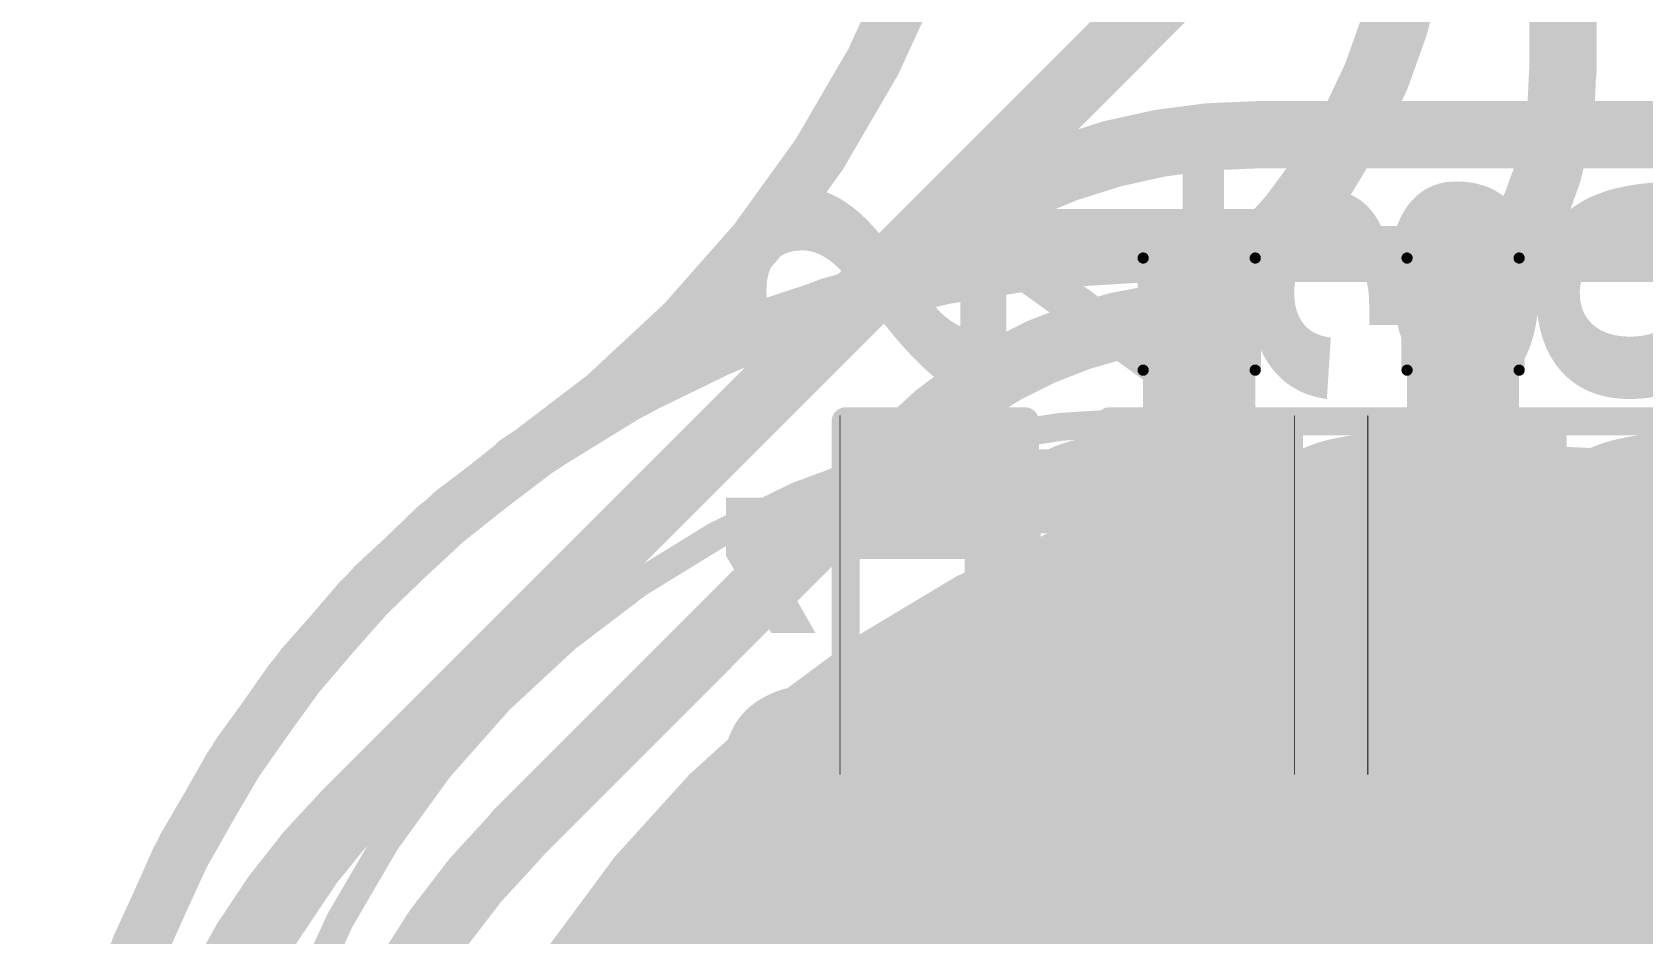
# Model space of a CAD drawing. Header units: inches. Extents: x -17 to 443, y -40 to 218.
# Drawn here: x 40.48 to 47.78, y 26.48 to 30.56 of the extents above; entities that cross this region are included whole.
import ezdxf

# ---------------------------------------------------------------- set-up
doc = ezdxf.new("R2010")
doc.units = ezdxf.units.IN
for name, color, linetype in [('Board Outline', 216, 'Continuous'), ('Bottom Layer', 5, 'Continuous'), ('Bottom Overlay', 54, 'Continuous'), ('Bottom Paste', 16, 'Continuous'), ('Bottom Solder', 6, 'Continuous'), ('Drill Drawing', 1, 'Continuous'), ('Fabrication', 76, 'Continuous'), ('Top Layer', 1, 'Continuous'), ('Top Overlay', 2, 'Continuous'), ('Top Paste', 8, 'Continuous'), ('Top Solder', 216, 'Continuous'), ('Via Holes', 16, 'Continuous')]:
    doc.layers.add(name, color=color, linetype=linetype)
doc.styles.add('Arial Black_Bold', font='', dxfattribs={"height": 0.2})
doc.styles.get('Arial Black_Bold').set_extended_font_data('Arial Black', bold=True)

# ---------------------------------------------------------------- blocks, each defined once
blk = doc.blocks.new('S______B______0402_40')
at = {"layer": 'Top Layer'}
for points in [[(-0.6985, -0.3175), (-0.6985, 0.3174999999999999), (-0.2413000000000001, 0.3175), (-0.2412999999999999, -0.3174999999999999)], [(0.2413000000000001, -0.3175), (0.2412999999999999, 0.3174999999999999), (0.6985, 0.3175), (0.6985, -0.3174999999999999)]]:
    blk.add_hatch(color=1, dxfattribs=at).paths.add_polyline_path(points)
at = {"layer": 'Top Paste'}
for points in [[(-0.6985, -0.3175), (-0.6985, 0.3174999999999999), (-0.2413000000000001, 0.3175), (-0.2412999999999999, -0.3174999999999999)], [(0.2413000000000001, -0.3175), (0.2412999999999999, 0.3174999999999999), (0.6985, 0.3175), (0.6985, -0.3174999999999999)]]:
    blk.add_hatch(color=8, dxfattribs=at).paths.add_polyline_path(points)
at = {"layer": 'Top Solder'}
for points in [[(-0.75350116, -0.3725011600000001), (-0.75350116, 0.3725011599999999), (-0.18629884, 0.3725011600000001), (-0.1862988399999999, -0.3725011599999999)], [(0.18629884, -0.3725011600000001), (0.1862988399999999, 0.3725011599999999), (0.75350116, 0.3725011600000001), (0.75350116, -0.3725011599999999)]]:
    blk.add_hatch(color=216, dxfattribs=at).paths.add_polyline_path(points)
at = {"layer": 'Top Overlay'}
for points in [[(0.7874, 0.4064, 0.127, 0.127, 0), (-0.7874, 0.4064, 0.127, 0.127, 0)], [(-0.7874, -0.4064, 0.127, 0.127, 0), (-0.7874, 0.4064, 0.127, 0.127, 0)], [(0.7874, -0.4064, 0.127, 0.127, 0), (0.7874, 0.4064, 0.127, 0.127, 0)], [(0.7874, -0.4064, 0.127, 0.127, 0), (-0.7874, -0.4064, 0.127, 0.127, 0)], [(0.8128, -0.4318, 0.0032258, 0.0032258, 0), (-0.8128, -0.4318, 0.0032258, 0.0032258, 0)]]:
    blk.add_lwpolyline(points, format="xyseb", dxfattribs=at)
for points in [[(-0.8191499999999999, 0.4064, 0.0635, 0.0635, 1), (-0.7556499999999999, 0.4064, 0.0635, 0.0635, 1)], [(-0.8191499999999999, 0.4064, 0.0635, 0.0635, 1), (-0.7556499999999999, 0.4064, 0.0635, 0.0635, 1)], [(0.7556499999999999, 0.4064, 0.0635, 0.0635, 1), (0.8191499999999999, 0.4064, 0.0635, 0.0635, 1)], [(0.7556499999999999, 0.4064, 0.0635, 0.0635, 1), (0.8191499999999999, 0.4064, 0.0635, 0.0635, 1)], [(-0.8191499999999999, -0.4064, 0.0635, 0.0635, 1), (-0.7556499999999999, -0.4064, 0.0635, 0.0635, 1)], [(-0.8191499999999999, -0.4064, 0.0635, 0.0635, 1), (-0.7556499999999999, -0.4064, 0.0635, 0.0635, 1)], [(0.7556499999999999, -0.4064, 0.0635, 0.0635, 1), (0.8191499999999999, -0.4064, 0.0635, 0.0635, 1)], [(0.7556499999999999, -0.4064, 0.0635, 0.0635, 1), (0.8191499999999999, -0.4064, 0.0635, 0.0635, 1)], [(-0.81360518, -0.4318, 0.0016129, 0.0016129, 1), (-0.8119948199999999, -0.4318, 0.0016129, 0.0016129, 1)], [(0.8119948199999999, -0.4318, 0.0016129, 0.0016129, 1), (0.81360518, -0.4318, 0.0016129, 0.0016129, 1)]]:
    blk.add_lwpolyline(points, format="xyseb", close=True, dxfattribs=at)
blk = doc.blocks.new('SEMG_PAD_B_66')
at = {"layer": 'Bottom Layer'}
h = blk.add_hatch(color=5, dxfattribs=at)
edge = h.paths.add_edge_path()
edge.add_arc((2.794e-05, -9.98718602), 5.00000016, 0, 360)
at = {"layer": 'Bottom Paste'}
h = blk.add_hatch(color=16, dxfattribs=at)
edge = h.paths.add_edge_path()
edge.add_arc((2.794e-05, -9.98718602), 5.00000016, 0, 360)
at = {"layer": 'Bottom Solder'}
h = blk.add_hatch(color=6, dxfattribs=at)
edge = h.paths.add_edge_path()
edge.add_arc((2.794e-05, -9.98718602), 5.10160016, 0, 360)
at = {"layer": 'Bottom Overlay'}
for points in [[(5.683262699999999, -10.9657134, 0.127, 0.127, -0.4142135623730934), (1.53071576, -15.21263658, 0.127, 0.127, 0)], [(1.53071576, -15.21263658, 0.127, 0.127, 0), (-1.53065988, -15.21263658, 0.127, 0.127, 0)]]:
    blk.add_lwpolyline(points, format="xyseb", dxfattribs=at)
blk.add_lwpolyline([(1.49896576, -15.21263658, 0.0635, 0.0635, 1), (1.56246576, -15.21263658, 0.0635, 0.0635, 1)], format="xyseb", close=True, dxfattribs=at)
blk.add_lwpolyline([(1.49896576, -15.21263658, 0.0635, 0.0635, 1), (1.56246576, -15.21263658, 0.0635, 0.0635, 1)], format="xyseb", close=True, dxfattribs=at)
blk = doc.blocks.new('S______B______0402_105')
at = {"layer": 'Top Layer'}
for points in [[(-0.6985, -0.3175), (-0.6985, 0.3175), (-0.2412999999999999, 0.3175), (-0.2413, -0.3175)], [(0.2412999999999999, -0.3175), (0.2413, 0.3175), (0.6985, 0.3175), (0.6985, -0.3175)]]:
    blk.add_hatch(color=1, dxfattribs=at).paths.add_polyline_path(points)
at = {"layer": 'Top Paste'}
for points in [[(-0.6985, -0.3175), (-0.6985, 0.3175), (-0.2412999999999999, 0.3175), (-0.2413, -0.3175)], [(0.2412999999999999, -0.3175), (0.2413, 0.3175), (0.6985, 0.3175), (0.6985, -0.3175)]]:
    blk.add_hatch(color=8, dxfattribs=at).paths.add_polyline_path(points)
at = {"layer": 'Top Solder'}
for points in [[(-0.75350116, -0.37250116), (-0.75350116, 0.37250116), (-0.1862988399999999, 0.37250116), (-0.18629884, -0.37250116)], [(0.1862988399999999, -0.37250116), (0.18629884, 0.37250116), (0.75350116, 0.37250116), (0.75350116, -0.37250116)]]:
    blk.add_hatch(color=216, dxfattribs=at).paths.add_polyline_path(points)
at = {"layer": 'Top Overlay'}
for points in [[(-0.7874, 0.4064, 0.127, 0.127, 0), (0.7874, 0.4064, 0.127, 0.127, 0)], [(-0.7874, 0.4064, 0.127, 0.127, 0), (-0.7874, -0.4064, 0.127, 0.127, 0)], [(0.7874, 0.4064, 0.127, 0.127, 0), (0.7874, -0.4064, 0.127, 0.127, 0)], [(-0.7874, -0.4064, 0.127, 0.127, 0), (0.7874, -0.4064, 0.127, 0.127, 0)], [(-0.8128, -0.4318, 0.0032258, 0.0032258, 0), (0.8128, -0.4318, 0.0032258, 0.0032258, 0)]]:
    blk.add_lwpolyline(points, format="xyseb", dxfattribs=at)
for points in [[(-0.8191499999999999, 0.4064, 0.0635, 0.0635, 1), (-0.7556499999999999, 0.4064, 0.0635, 0.0635, 1)], [(-0.8191499999999999, 0.4064, 0.0635, 0.0635, 1), (-0.7556499999999999, 0.4064, 0.0635, 0.0635, 1)], [(0.7556499999999999, 0.4064, 0.0635, 0.0635, 1), (0.8191499999999999, 0.4064, 0.0635, 0.0635, 1)], [(0.7556499999999999, 0.4064, 0.0635, 0.0635, 1), (0.8191499999999999, 0.4064, 0.0635, 0.0635, 1)], [(-0.8191499999999999, -0.4064, 0.0635, 0.0635, 1), (-0.7556499999999999, -0.4064, 0.0635, 0.0635, 1)], [(-0.8191499999999999, -0.4064, 0.0635, 0.0635, 1), (-0.7556499999999999, -0.4064, 0.0635, 0.0635, 1)], [(0.7556499999999999, -0.4064, 0.0635, 0.0635, 1), (0.8191499999999999, -0.4064, 0.0635, 0.0635, 1)], [(0.7556499999999999, -0.4064, 0.0635, 0.0635, 1), (0.8191499999999999, -0.4064, 0.0635, 0.0635, 1)], [(-0.81360518, -0.4318, 0.0016129, 0.0016129, 1), (-0.8119948199999999, -0.4318, 0.0016129, 0.0016129, 1)], [(0.8119948199999999, -0.4318, 0.0016129, 0.0016129, 1), (0.81360518, -0.4318, 0.0016129, 0.0016129, 1)]]:
    blk.add_lwpolyline(points, format="xyseb", close=True, dxfattribs=at)
blk = doc.blocks.new('S______B______0402_106')
at = {"layer": 'Top Layer'}
for points in [[(-0.6985, -0.3175), (-0.6985, 0.3174999999999999), (-0.2413000000000001, 0.3175), (-0.2412999999999999, -0.3174999999999999)], [(0.2413000000000001, -0.3175), (0.2412999999999999, 0.3174999999999999), (0.6985, 0.3175), (0.6985, -0.3174999999999999)]]:
    blk.add_hatch(color=1, dxfattribs=at).paths.add_polyline_path(points)
at = {"layer": 'Top Paste'}
for points in [[(-0.6985, -0.3175), (-0.6985, 0.3174999999999999), (-0.2413000000000001, 0.3175), (-0.2412999999999999, -0.3174999999999999)], [(0.2413000000000001, -0.3175), (0.2412999999999999, 0.3174999999999999), (0.6985, 0.3175), (0.6985, -0.3174999999999999)]]:
    blk.add_hatch(color=8, dxfattribs=at).paths.add_polyline_path(points)
at = {"layer": 'Top Solder'}
for points in [[(-0.75350116, -0.3725011600000001), (-0.75350116, 0.3725011599999999), (-0.18629884, 0.3725011600000001), (-0.1862988399999999, -0.3725011599999999)], [(0.18629884, -0.3725011600000001), (0.1862988399999999, 0.3725011599999999), (0.75350116, 0.3725011600000001), (0.75350116, -0.3725011599999999)]]:
    blk.add_hatch(color=216, dxfattribs=at).paths.add_polyline_path(points)
at = {"layer": 'Top Overlay'}
for points in [[(0.7874, 0.4064, 0.127, 0.127, 0), (-0.7874, 0.4064, 0.127, 0.127, 0)], [(-0.7874, -0.4064, 0.127, 0.127, 0), (-0.7874, 0.4064, 0.127, 0.127, 0)], [(0.7874, -0.4064, 0.127, 0.127, 0), (0.7874, 0.4064, 0.127, 0.127, 0)], [(0.7874, -0.4064, 0.127, 0.127, 0), (-0.7874, -0.4064, 0.127, 0.127, 0)], [(0.8128, -0.4318, 0.0032258, 0.0032258, 0), (-0.8128, -0.4318, 0.0032258, 0.0032258, 0)]]:
    blk.add_lwpolyline(points, format="xyseb", dxfattribs=at)
for points in [[(-0.8191499999999999, 0.4064, 0.0635, 0.0635, 1), (-0.7556499999999999, 0.4064, 0.0635, 0.0635, 1)], [(-0.8191499999999999, 0.4064, 0.0635, 0.0635, 1), (-0.7556499999999999, 0.4064, 0.0635, 0.0635, 1)], [(0.7556499999999999, 0.4064, 0.0635, 0.0635, 1), (0.8191499999999999, 0.4064, 0.0635, 0.0635, 1)], [(0.7556499999999999, 0.4064, 0.0635, 0.0635, 1), (0.8191499999999999, 0.4064, 0.0635, 0.0635, 1)], [(-0.8191499999999999, -0.4064, 0.0635, 0.0635, 1), (-0.7556499999999999, -0.4064, 0.0635, 0.0635, 1)], [(-0.8191499999999999, -0.4064, 0.0635, 0.0635, 1), (-0.7556499999999999, -0.4064, 0.0635, 0.0635, 1)], [(0.7556499999999999, -0.4064, 0.0635, 0.0635, 1), (0.8191499999999999, -0.4064, 0.0635, 0.0635, 1)], [(0.7556499999999999, -0.4064, 0.0635, 0.0635, 1), (0.8191499999999999, -0.4064, 0.0635, 0.0635, 1)], [(-0.81360518, -0.4318, 0.0016129, 0.0016129, 1), (-0.8119948199999999, -0.4318, 0.0016129, 0.0016129, 1)], [(0.8119948199999999, -0.4318, 0.0016129, 0.0016129, 1), (0.81360518, -0.4318, 0.0016129, 0.0016129, 1)]]:
    blk.add_lwpolyline(points, format="xyseb", close=True, dxfattribs=at)

msp = doc.modelspace()

# ---------------------------------------------------------------- hatches: boundary and pattern name
at = {"layer": 'Bottom Layer'}
h = msp.add_hatch(color=5, dxfattribs=at)
edge = h.paths.add_edge_path()
edge.add_arc((45.7709143, 29.28747762), 0.2999994, 0, 360)
h = msp.add_hatch(color=5, dxfattribs=at)
edge = h.paths.add_edge_path()
edge.add_arc((46.96718572, 29.28748016), 0.2999994, 0, 360)
at = {"layer": 'Top Layer'}
h = msp.add_hatch(color=1, dxfattribs=at)
edge = h.paths.add_edge_path()
edge.add_arc((45.7709143, 29.28747762), 0.2999994, 0, 360)
h = msp.add_hatch(color=1, dxfattribs=at)
edge = h.paths.add_edge_path()
edge.add_arc((46.96718572, 29.28748016), 0.2999994, 0, 360)
at = {"layer": 'Via Holes'}
h = msp.add_hatch(color=7, dxfattribs=at)
edge = h.paths.add_edge_path()
edge.add_arc((45.7709143, 29.28747762), 0.1499997, 0, 360)
h = msp.add_hatch(color=7, dxfattribs=at)
edge = h.paths.add_edge_path()
edge.add_arc((46.96718572, 29.28748016), 0.1499997, 0, 360)

# ---------------------------------------------------------------- linework, layer by layer
at = {"layer": 'Board Outline'}
for points in [[(44.85649143999999, 32.79238044, 0.127, 0.127, -0.2500687460615742), (42.68791564, 28.61523106, 0.127, 0.127, 0)], [(40.60871482, 24.50402262, 0.127, 0.127, -0.2441754300213252), (42.68644243999999, 28.61727575999999, 0.127, 0.127, 0)]]:
    msp.add_lwpolyline(points, format="xyseb", dxfattribs=at)
for points in [[(42.65469244, 28.61727575999999, 0.0635, 0.0635, 1), (42.71819244, 28.61727575999999, 0.0635, 0.0635, 1)], [(42.65616564, 28.61523106, 0.0635, 0.0635, 1), (42.71966564, 28.61523106, 0.0635, 0.0635, 1)]]:
    msp.add_lwpolyline(points, format="xyseb", close=True, dxfattribs=at)
at = {"layer": 'Bottom Layer'}
for points in [[(47.41947081999999, 30.3793906, 0.3048, 0.3048, 0), (47.41947081999999, 51.18012878, 0.3048, 0.3048, 0)], [(46.7663022, 31.33496908, 0.3048, 0.3048, -0.198912367379658), (46.02235398, 29.5389173, 0.3048, 0.3048, 0)], [(41.90073662, 27.01931096, 0.3048, 0.3048, 0), (45.84747497999999, 30.96604678, 0.3048, 0.3048, 0)], [(47.41790872, 30.3756187, 0.3048, 0.3048, -0.198912367379658), (46.96718572, 29.28747762, 0.3048, 0.3048, 0)], [(45.7709143, 29.28747762, 0.3048, 0.3048, 0), (46.02235398, 29.5389173, 0.3048, 0.3048, 0)], [(44.44759716, 28.69982068, 0.3048, 0.3048, -0.1858357086399626), (45.7709143, 29.28747762, 0.3048, 0.3048, 0)], [(42.68022706, 26.93245058, 0.3048, 0.3048, 0), (44.44759716, 28.69982068, 0.3048, 0.3048, 0)], [(41.33257164, 26.23686142, 0.3048, 0.3048, -0.07877396736360434), (41.90020322, 27.01877756, 0.3048, 0.3048, 0)], [(41.90020322, 27.01877756, 0.3048, 0.3048, -6.112010334763618e-05), (41.90073662, 27.01931096, 0.3048, 0.3048, 0)], [(41.72798614, 24.63182272, 0.3048, 0.3048, -0.1989795431283382), (42.68022706, 26.92988772, 0.3048, 0.3048, 0)]]:
    msp.add_lwpolyline(points, format="xyseb", dxfattribs=at)
for points in [[(47.34170871999999, 30.3756187, 0.1524, 0.1524, 1), (47.49410871999999, 30.3756187, 0.1524, 0.1524, 1)], [(47.34327082, 30.3793906, 0.1524, 0.1524, 1), (47.49567082, 30.3793906, 0.1524, 0.1524, 1)], [(45.94615397999999, 29.5389173, 0.1524, 0.1524, 1), (46.09855397999999, 29.5389173, 0.1524, 0.1524, 1)], [(45.94615397999999, 29.5389173, 0.1524, 0.1524, 1), (46.09855397999999, 29.5389173, 0.1524, 0.1524, 1)], [(45.69471429999999, 29.28747762, 0.1524, 0.1524, 1), (45.84711429999999, 29.28747762, 0.1524, 0.1524, 1)], [(45.69471429999999, 29.28747762, 0.1524, 0.1524, 1), (45.84711429999999, 29.28747762, 0.1524, 0.1524, 1)], [(46.89098572, 29.28747762, 0.1524, 0.1524, 1), (47.04338572, 29.28747762, 0.1524, 0.1524, 1)], [(44.37139715999999, 28.69982068, 0.1524, 0.1524, 1), (44.52379715999999, 28.69982068, 0.1524, 0.1524, 1)], [(44.37139715999999, 28.69982068, 0.1524, 0.1524, 1), (44.52379715999999, 28.69982068, 0.1524, 0.1524, 1)], [(41.82400321999999, 27.01877756, 0.1524, 0.1524, 1), (41.97640321999999, 27.01877756, 0.1524, 0.1524, 1)], [(41.82400321999999, 27.01877756, 0.1524, 0.1524, 1), (41.97640321999999, 27.01877756, 0.1524, 0.1524, 1)], [(41.82453662, 27.01931096, 0.1524, 0.1524, 1), (41.97693662, 27.01931096, 0.1524, 0.1524, 1)], [(41.82453662, 27.01931096, 0.1524, 0.1524, 1), (41.97693662, 27.01931096, 0.1524, 0.1524, 1)], [(42.60402706, 26.93245058, 0.1524, 0.1524, 1), (42.75642706, 26.93245058, 0.1524, 0.1524, 1)], [(42.60402706, 26.92988772, 0.1524, 0.1524, 1), (42.75642706, 26.92988772, 0.1524, 0.1524, 1)]]:
    msp.add_lwpolyline(points, format="xyseb", close=True, dxfattribs=at)
at = {"layer": 'Drill Drawing'}
for points in [[(45.5169143, 29.54147762, 0.0508, 0.0508, 0), (46.0249143, 29.54147762, 0.0508, 0.0508, 0)], [(45.5169143, 29.03347762, 0.0508, 0.0508, 0), (45.5169143, 29.54147762, 0.0508, 0.0508, 0)], [(46.0249143, 29.03347762, 0.0508, 0.0508, 0), (46.0249143, 29.54147762, 0.0508, 0.0508, 0)], [(46.71318571999999, 29.54148016, 0.0508, 0.0508, 0), (47.22118571999999, 29.54148016, 0.0508, 0.0508, 0)], [(46.71318571999999, 29.03348016, 0.0508, 0.0508, 0), (46.71318571999999, 29.54148016, 0.0508, 0.0508, 0)], [(47.22118571999999, 29.03348016, 0.0508, 0.0508, 0), (47.22118571999999, 29.54148016, 0.0508, 0.0508, 0)], [(45.5169143, 29.03347762, 0.0508, 0.0508, 0), (46.0249143, 29.03347762, 0.0508, 0.0508, 0)], [(46.71318571999999, 29.03348016, 0.0508, 0.0508, 0), (47.22118571999999, 29.03348016, 0.0508, 0.0508, 0)]]:
    msp.add_lwpolyline(points, format="xyseb", dxfattribs=at)
for points in [[(45.5042143, 29.54147762, 0.0254, 0.0254, 1), (45.5296143, 29.54147762, 0.0254, 0.0254, 1)], [(45.5042143, 29.54147762, 0.0254, 0.0254, 1), (45.5296143, 29.54147762, 0.0254, 0.0254, 1)], [(46.0122143, 29.54147762, 0.0254, 0.0254, 1), (46.03761429999999, 29.54147762, 0.0254, 0.0254, 1)], [(46.0122143, 29.54147762, 0.0254, 0.0254, 1), (46.03761429999999, 29.54147762, 0.0254, 0.0254, 1)], [(46.70048572, 29.54148016, 0.0254, 0.0254, 1), (46.72588572, 29.54148016, 0.0254, 0.0254, 1)], [(46.70048572, 29.54148016, 0.0254, 0.0254, 1), (46.72588572, 29.54148016, 0.0254, 0.0254, 1)], [(47.20848572, 29.54148016, 0.0254, 0.0254, 1), (47.23388572, 29.54148016, 0.0254, 0.0254, 1)], [(47.20848572, 29.54148016, 0.0254, 0.0254, 1), (47.23388572, 29.54148016, 0.0254, 0.0254, 1)], [(45.5042143, 29.03347762, 0.0254, 0.0254, 1), (45.5296143, 29.03347762, 0.0254, 0.0254, 1)], [(45.5042143, 29.03347762, 0.0254, 0.0254, 1), (45.5296143, 29.03347762, 0.0254, 0.0254, 1)], [(46.0122143, 29.03347762, 0.0254, 0.0254, 1), (46.03761429999999, 29.03347762, 0.0254, 0.0254, 1)], [(46.0122143, 29.03347762, 0.0254, 0.0254, 1), (46.03761429999999, 29.03347762, 0.0254, 0.0254, 1)], [(46.70048572, 29.03348016, 0.0254, 0.0254, 1), (46.72588572, 29.03348016, 0.0254, 0.0254, 1)], [(46.70048572, 29.03348016, 0.0254, 0.0254, 1), (46.72588572, 29.03348016, 0.0254, 0.0254, 1)], [(47.20848572, 29.03348016, 0.0254, 0.0254, 1), (47.23388572, 29.03348016, 0.0254, 0.0254, 1)], [(47.20848572, 29.03348016, 0.0254, 0.0254, 1), (47.23388572, 29.03348016, 0.0254, 0.0254, 1)]]:
    msp.add_lwpolyline(points, format="xyseb", close=True, dxfattribs=at)
at = {"layer": 'Fabrication'}
for points in [[(44.85649143999999, 32.79238044, 0.254, 0.254, -0.2500687460615742), (42.68791564, 28.61523106, 0.254, 0.254, 0)], [(40.60851924, 24.50395404, 0.254, 0.254, -0.414213562373093), (45.55202726, 29.55981642, 0.254, 0.254, 0)], [(42.67905357999999, 28.61521836, 0.254, 0.254, -0.1546127337349249), (45.54766607999999, 29.55958528, 0.254, 0.254, 0)], [(45.54766607999999, 29.55958528, 0.254, 0.254, 0), (48.62701984, 29.55958528, 0.254, 0.254, 0)], [(45.55202726, 29.55981642, 0.254, 0.254, 0), (48.63138102, 29.55981642, 0.254, 0.254, 0)], [(40.60871482, 24.50402262, 0.254, 0.254, -0.2441754300213252), (42.68644243999999, 28.61727575999999, 0.254, 0.254, 0)]]:
    msp.add_lwpolyline(points, format="xyseb", dxfattribs=at)
for points in [[(45.48416607999999, 29.55958528, 0.127, 0.127, 1), (45.61116608, 29.55958528, 0.127, 0.127, 1)], [(45.48416607999999, 29.55958528, 0.127, 0.127, 1), (45.61116608, 29.55958528, 0.127, 0.127, 1)], [(45.48852726, 29.55981642, 0.127, 0.127, 1), (45.61552725999999, 29.55981642, 0.127, 0.127, 1)], [(45.48852726, 29.55981642, 0.127, 0.127, 1), (45.61552725999999, 29.55981642, 0.127, 0.127, 1)], [(52.08547622, 23.5761784, 0.254, 0.254, 1), (42.08547589999999, 23.5761784, 0.254, 0.254, 1)], [(42.61555358, 28.61521836, 0.127, 0.127, 1), (42.74255358, 28.61521836, 0.127, 0.127, 1)], [(42.62294244, 28.61727575999999, 0.127, 0.127, 1), (42.74994244, 28.61727575999999, 0.127, 0.127, 1)], [(42.62441564, 28.61523106, 0.127, 0.127, 1), (42.75141564, 28.61523106, 0.127, 0.127, 1)]]:
    msp.add_lwpolyline(points, format="xyseb", close=True, dxfattribs=at)
at = {"layer": 'Top Layer'}
for points in [[(44.23775506, 29.3563294, 0.3048, 0.3048, -0.198912367379658), (46.03380684, 30.10027762, 0.3048, 0.3048, 0)], [(46.03380684, 30.10027762, 0.3048, 0.3048, 0), (48.89910209999999, 30.10027762, 0.3048, 0.3048, 0)], [(41.99268462, 27.11125896, 0.3048, 0.3048, 0), (44.23775506, 29.3563294, 0.3048, 0.3048, 0)], [(45.7709143, 28.56027816, 0.508, 0.508, 0), (45.7709143, 29.28747762, 0.508, 0.508, 0)], [(46.96718572, 28.5602807, 0.508, 0.508, 0), (46.96718572, 29.28748016, 0.508, 0.508, 0)], [(44.57464287999999, 28.48407816, 0.3809999999999999, 0.3809999999999999, 0), (45.7709143, 28.48407816, 0.3809999999999999, 0.3809999999999999, 0)], [(46.96718572, 28.48407816, 0.3048, 0.3048, 0), (47.13228572, 28.40787816, 0.3048, 0.3048, 0)], [(47.13228572, 28.40787816, 0.3048, 0.3048, 0), (47.52273198, 28.0017093, 0.3048, 0.3048, 0)], [(47.52273452, 28.0017093, 0.3048, 0.3048, -0.1899414445800947), (47.61485016, 27.77777782, 0.3048, 0.3048, 0)], [(47.61484762, 27.77777782, 0.3048, 0.3048, 0), (47.61568836, 27.72127298, 0.3048, 0.3048, 0)], [(47.61568836, 25.32421148, 0.3048, 0.3048, 0), (47.61568836, 27.72127298, 0.3048, 0.3048, 0)], [(44.57464287999999, 23.39188616, 0.508, 0.508, 0), (44.57464287999999, 27.49579718, 0.508, 0.508, 0)], [(44.52479792, 27.41864214, 0.3048, 0.3048, 0), (44.52479792, 27.54427816, 0.3048, 0.3048, 0)], [(45.7709143, 27.54427816, 0.3048, 0.3048, -0.1989123479952574), (46.48458572, 25.8213225, 0.3048, 0.3048, 0)], [(46.96718572, 27.54427562, 0.3048, 0.3048, 0), (46.9821514, 27.54427562, 0.3048, 0.3048, 0)], [(46.9821514, 27.54427562, 0.3048, 0.3048, 0), (47.0583514, 27.46807562, 0.3048, 0.3048, 0)], [(47.0583514, 19.3759201, 0.3048, 0.3048, 0), (47.0583514, 27.46807562, 0.3048, 0.3048, 0)], [(41.17157628, 25.7515995, 0.3048, 0.3048, -0.09433977142784497), (41.99268208, 27.11125642, 0.3048, 0.3048, 0)]]:
    msp.add_lwpolyline(points, format="xyseb", dxfattribs=at)
for points in [[(45.95760684, 30.10027762, 0.1524, 0.1524, 1), (46.11000684, 30.10027762, 0.1524, 0.1524, 1)], [(45.95760684, 30.10027762, 0.1524, 0.1524, 1), (46.11000684, 30.10027762, 0.1524, 0.1524, 1)], [(44.16155506, 29.3563294, 0.1524, 0.1524, 1), (44.31395506, 29.3563294, 0.1524, 0.1524, 1)], [(44.16155506, 29.3563294, 0.1524, 0.1524, 1), (44.31395506, 29.3563294, 0.1524, 0.1524, 1)], [(45.64391429999999, 29.28747762, 0.254, 0.254, 1), (45.8979143, 29.28747762, 0.254, 0.254, 1)], [(46.84018572, 29.28748016, 0.254, 0.254, 1), (47.09418572, 29.28748016, 0.254, 0.254, 1)], [(45.64391429999999, 28.56027816, 0.254, 0.254, 1), (45.8979143, 28.56027816, 0.254, 0.254, 1)], [(46.84018572, 28.5602807, 0.254, 0.254, 1), (47.09418572, 28.5602807, 0.254, 0.254, 1)], [(44.47939288, 28.48407816, 0.1905, 0.1905, 1), (44.66989288, 28.48407816, 0.1905, 0.1905, 1)], [(45.6756643, 28.48407816, 0.1905, 0.1905, 1), (45.86616429999999, 28.48407816, 0.1905, 0.1905, 1)], [(46.89098572, 28.48407816, 0.1524, 0.1524, 1), (47.04338572, 28.48407816, 0.1524, 0.1524, 1)], [(47.05608572, 28.40787816, 0.1524, 0.1524, 1), (47.20848572, 28.40787816, 0.1524, 0.1524, 1)], [(47.05608572, 28.40787816, 0.1524, 0.1524, 1), (47.20848572, 28.40787816, 0.1524, 0.1524, 1)], [(47.44653198, 28.0017093, 0.1524, 0.1524, 1), (47.59893198, 28.0017093, 0.1524, 0.1524, 1)], [(47.44653451999999, 28.0017093, 0.1524, 0.1524, 1), (47.59893451999999, 28.0017093, 0.1524, 0.1524, 1)], [(47.53864762, 27.77777782, 0.1524, 0.1524, 1), (47.69104762, 27.77777782, 0.1524, 0.1524, 1)], [(47.53865016, 27.77777782, 0.1524, 0.1524, 1), (47.69105016, 27.77777782, 0.1524, 0.1524, 1)], [(47.53948835999999, 27.72127298, 0.1524, 0.1524, 1), (47.69188835999999, 27.72127298, 0.1524, 0.1524, 1)], [(47.53948835999999, 27.72127298, 0.1524, 0.1524, 1), (47.69188835999999, 27.72127298, 0.1524, 0.1524, 1)], [(44.44764288, 27.49579718, 0.254, 0.254, 1), (44.70164287999999, 27.49579718, 0.254, 0.254, 1)], [(44.44859792, 27.54427816, 0.1524, 0.1524, 1), (44.60099792, 27.54427816, 0.1524, 0.1524, 1)], [(45.69471429999999, 27.54427816, 0.1524, 0.1524, 1), (45.84711429999999, 27.54427816, 0.1524, 0.1524, 1)], [(46.89098572, 27.54427562, 0.1524, 0.1524, 1), (47.04338572, 27.54427562, 0.1524, 0.1524, 1)], [(46.9059514, 27.54427562, 0.1524, 0.1524, 1), (47.0583514, 27.54427562, 0.1524, 0.1524, 1)], [(46.9059514, 27.54427562, 0.1524, 0.1524, 1), (47.0583514, 27.54427562, 0.1524, 0.1524, 1)], [(46.9821514, 27.46807562, 0.1524, 0.1524, 1), (47.1345514, 27.46807562, 0.1524, 0.1524, 1)], [(46.9821514, 27.46807562, 0.1524, 0.1524, 1), (47.1345514, 27.46807562, 0.1524, 0.1524, 1)], [(44.44859792, 27.41864214, 0.1524, 0.1524, 1), (44.60099792, 27.41864214, 0.1524, 0.1524, 1)], [(41.91648207999999, 27.11125642, 0.1524, 0.1524, 1), (42.06888207999999, 27.11125642, 0.1524, 0.1524, 1)], [(41.91648462, 27.11125896, 0.1524, 0.1524, 1), (42.06888462, 27.11125896, 0.1524, 0.1524, 1)]]:
    msp.add_lwpolyline(points, format="xyseb", close=True, dxfattribs=at)

# ---------------------------------------------------------------- block references
for name, p, rotation in [('SEMG_PAD_B_66', (47.085504, 13.58899238), 180), ('S______B______0402_40', (44.57464287999999, 28.01417816), 270), ('S______B______0402_105', (45.7709143, 28.01417562), 90), ('S______B______0402_106', (46.96718572, 28.01417562), 270)]:
    msp.add_blockref(name, p, dxfattribs=dict(rotation=rotation))

# ---------------------------------------------------------------- texts
at = {"layer": 'Top Overlay', "style": 'Arial Black_Bold'}
for s, p in [('SB604', (46.14239183999999, 23.7530767)), ('SB612', (44.89617639999999, 23.75307924)), ('SB603', (47.28871924, 23.75307924)), ('SB609', (48.58658812, 23.7530767))]:
    msp.add_text(s, height=1.27, rotation=90, dxfattribs=at).set_placement(p)

doc.saveas('drawing.dxf')
